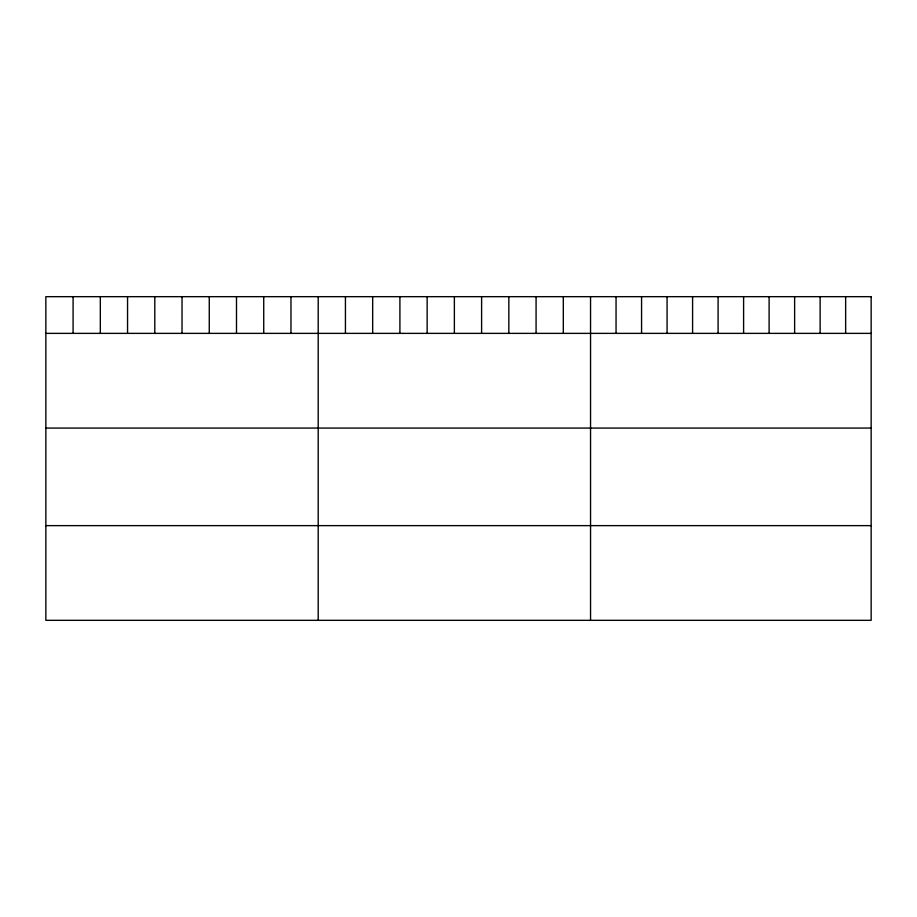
<?xml version="1.0" encoding="UTF-8"?>
<svg xmlns="http://www.w3.org/2000/svg" width="917" height="917" viewBox="0 0 917 917"><rect width="100%" height="100%" fill="white"/><g stroke="black" fill="none" stroke-linecap="round" stroke-linejoin="round"><path stroke-width="1.38" d="M45.85 333.375L871.15 333.375M45.85 428.067L871.15 428.067M45.85 525.636L871.15 525.636M845.646 296.672L845.646 333.375M820.13 296.672L820.13 333.375M794.626 296.672L794.626 333.375M769.111 296.672L769.111 333.375M743.607 296.672L743.607 333.375M718.091 296.672L718.091 333.375M692.587 296.672L692.587 333.375M667.072 296.672L667.072 333.375M641.568 296.672L641.568 333.375M616.052 296.672L616.052 333.375M590.548 296.672L590.548 620.328M563.313 296.672L563.313 333.375M536.078 296.672L536.078 333.375M508.843 296.672L508.843 333.375M481.608 296.672L481.608 333.375M454.373 296.672L454.373 333.375M427.139 296.672L427.139 333.375M399.904 296.672L399.904 333.375M372.669 296.672L372.669 333.375M345.434 296.672L345.434 333.375M318.199 296.672L318.199 620.328M290.964 296.672L290.964 333.375M263.729 296.672L263.729 333.375M236.494 296.672L236.494 333.375M209.259 296.672L209.259 333.375M182.025 296.672L182.025 333.375M154.79 296.672L154.79 333.375M127.555 296.672L127.555 333.375M100.32 296.672L100.32 333.375M73.085 296.672L73.085 333.375M871.15 296.672L45.85 296.672L45.85 620.328L871.15 620.328L871.15 296.672"/></g></svg>
